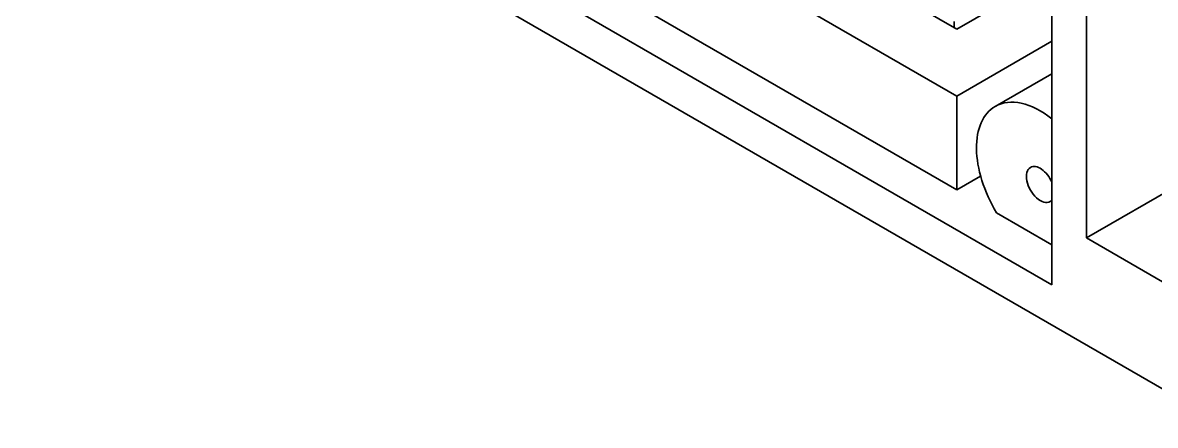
# Model space of a CAD drawing. Extents: x 146 to 1134, y 78 to 926.
# Drawn here: x 754.6 to 823.7, y 795.4 to 820 of the extents above; entities that cross this region are included whole.
import ezdxf

# ---------------------------------------------------------------- set-up
doc = ezdxf.new("R2010")
doc.units = 0

msp = doc.modelspace()

# ---------------------------------------------------------------- linework, layer by layer
at = {"color": 7, "lineweight": 35}
for p, q in [((819.524, 806.836), (819.524, 856.524)), ((817.403, 803.978), (817.403, 855.299)), ((817.403, 803.978), (756.733, 839.006)), ((828.01, 795.405), (754.612, 837.781)), ((811.605, 809.775), (765.926, 836.148)), ((792.535, 826.501), (811.605, 815.491))]:
    msp.add_line(p, q, dxfattribs=at)
at = {"color": 7, "lineweight": 35, "ltscale": 0.274927}
msp.add_line((802.081, 825.072), (811.605, 819.573), dxfattribs=at)
at = {"color": 7, "lineweight": 35, "ltscale": 0.1633}
msp.add_line((811.605, 819.573), (817.261, 822.839), dxfattribs=at)
at = {"color": 7, "lineweight": 35, "ltscale": 0.009186}
for p, q in [((811.442, 820.035), (811.442, 819.667)), ((811.442, 819.667), (811.442, 820.035))]:
    msp.add_line(p, q, dxfattribs=at)
at = {"color": 7, "lineweight": 35, "ltscale": 0.167382}
msp.add_line((817.403, 818.838), (811.605, 815.491), dxfattribs=at)
at = {"color": 7, "lineweight": 35, "ltscale": 0.099798}
msp.add_line((817.403, 816.861), (813.946, 814.865), dxfattribs=at)
at = {"color": 7, "lineweight": 35, "ltscale": 0.142885}
msp.add_line((811.605, 809.775), (811.605, 815.491), dxfattribs=at)
at = {"color": 7, "lineweight": 35, "ltscale": 0.244949}
for p in [(828.01, 811.735), (828.01, 801.937)]:
    msp.add_line(p, (819.524, 806.836), dxfattribs=at)
at = {"color": 7, "lineweight": 35, "ltscale": 0.041953}
msp.add_line((813.058, 810.614), (811.605, 809.775), dxfattribs=at)
at = {"color": 7, "lineweight": 35, "ltscale": 0.097468}
msp.add_line((814.026, 808.377), (817.403, 806.428), dxfattribs=at)
at = {"color": 7, "lineweight": 35}
for major_axis, start_param, end_param in [((-2.75, 4.763), 0, 1.599738), ((-2.75, 4.763), 5.314952, 6.283185), ((-0.6, 1.039), 6.283185, 9.424778), ((-0.6, 1.039), 4.512633, 6.283185), ((-0.6, 1.039), 3.141593, 3.341184)]:
    msp.add_ellipse((816.696, 810.102), major_axis=major_axis, ratio=0.57735, start_param=start_param, end_param=end_param, dxfattribs=at)

doc.saveas('drawing.dxf')
